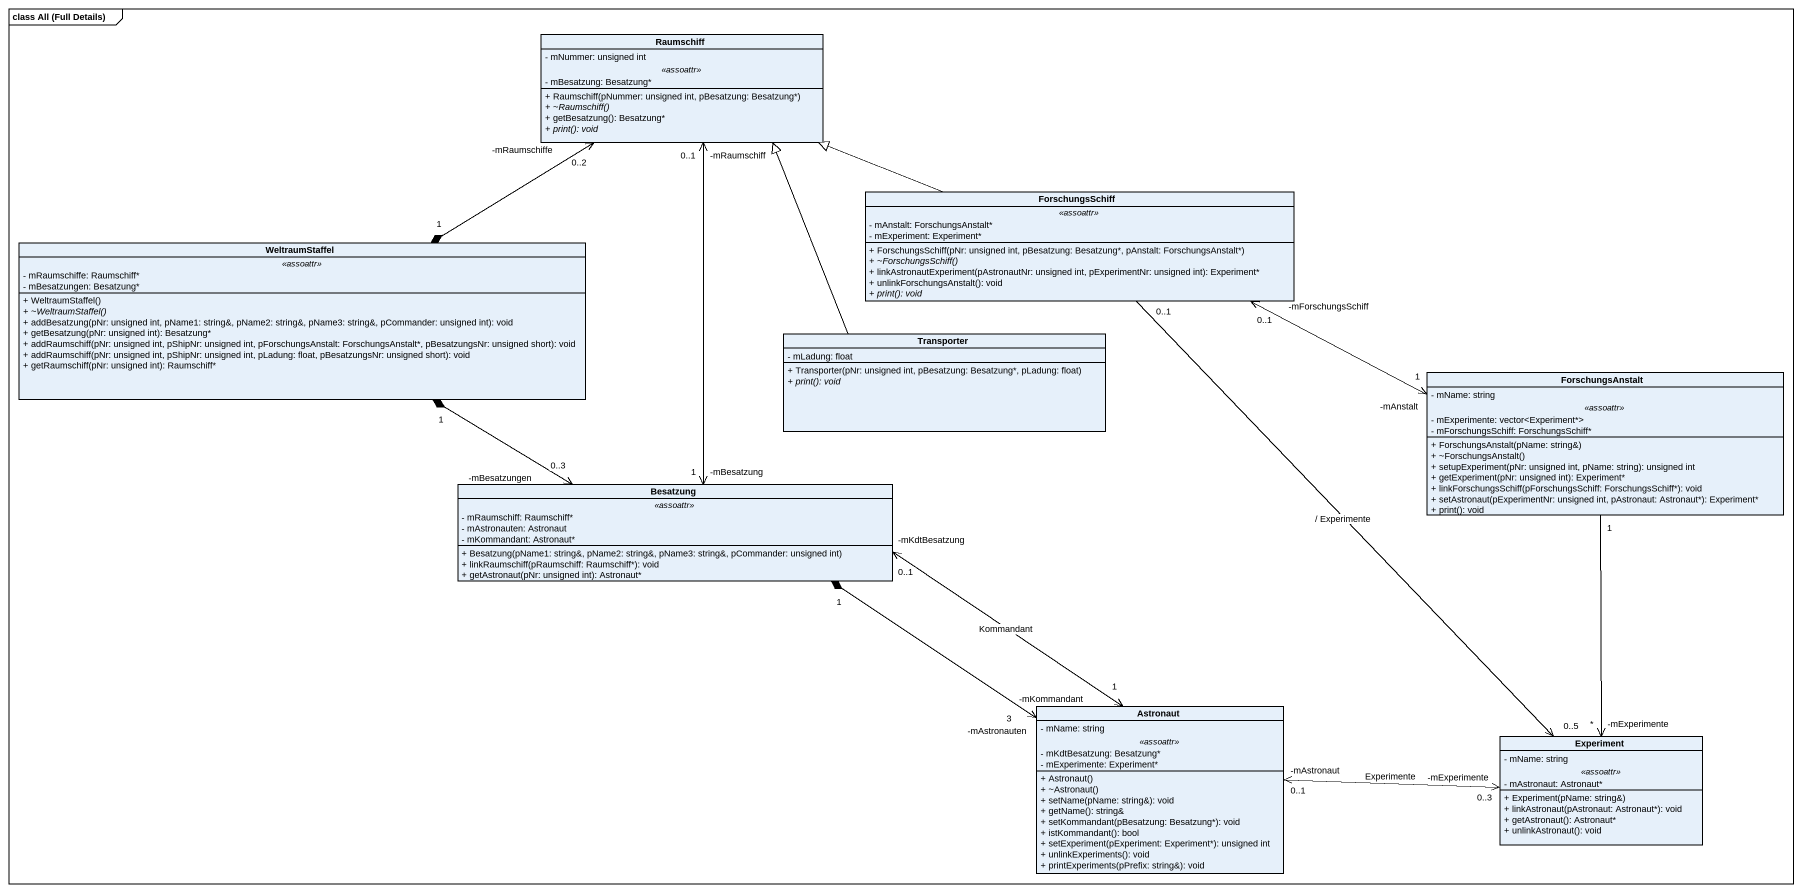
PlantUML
@startuml
mainframe class All (Full Details)
hide circle
hide empty members
skinparam classAttributeIconSize 0
class Raumschiff {
  - mNummer: unsigned int
  .. <<assoattr>> ..
  - mBesatzung: Besatzung*
  --
  + Raumschiff(pNummer: unsigned int, pBesatzung: Besatzung*)
  {abstract} + ~Raumschiff()
  + getBesatzung(): Besatzung*
  {abstract} + print(): void
}
class ForschungsSchiff {
  .. <<assoattr>> ..
  - mAnstalt: ForschungsAnstalt*
  - mExperiment: Experiment*
  --
  + ForschungsSchiff(pNr: unsigned int, pBesatzung: Besatzung*, pAnstalt: ForschungsAnstalt*)
  {abstract} + ~ForschungsSchiff()
  + linkAstronautExperiment(pAstronautNr: unsigned int, pExperimentNr: unsigned int): Experiment*
  + unlinkForschungsAnstalt(): void
  {abstract} + print(): void
}
class WeltraumStaffel {
  .. <<assoattr>> ..
  - mRaumschiffe: Raumschiff*
  - mBesatzungen: Besatzung*
  --
  + WeltraumStaffel()
  {abstract} + ~WeltraumStaffel()
  + addBesatzung(pNr: unsigned int, pName1: string&, pName2: string&, pName3: string&, pCommander: unsigned int): void
  + getBesatzung(pNr: unsigned int): Besatzung*
  + addRaumschiff(pNr: unsigned int, pShipNr: unsigned int, pForschungsAnstalt: ForschungsAnstalt*, pBesatzungsNr: unsigned short): void
  + addRaumschiff(pNr: unsigned int, pShipNr: unsigned int, pLadung: float, pBesatzungsNr: unsigned short): void
  + getRaumschiff(pNr: unsigned int): Raumschiff*
}
class Transporter {
  - mLadung: float
  + Transporter(pNr: unsigned int, pBesatzung: Besatzung*, pLadung: float)
  {abstract} + print(): void
}
class ForschungsAnstalt {
  - mName: string
  .. <<assoattr>> ..
  - mExperimente: vector<Experiment*>
  - mForschungsSchiff: ForschungsSchiff*
  --
  + ForschungsAnstalt(pName: string&)
  + ~ForschungsAnstalt()
  + setupExperiment(pNr: unsigned int, pName: string): unsigned int
  + getExperiment(pNr: unsigned int): Experiment*
  + linkForschungsSchiff(pForschungsSchiff: ForschungsSchiff*): void
  + setAstronaut(pExperimentNr: unsigned int, pAstronaut: Astronaut*): Experiment*
  + print(): void
}
class Besatzung {
  .. <<assoattr>> ..
  - mRaumschiff: Raumschiff*
  - mAstronauten: Astronaut
  - mKommandant: Astronaut*
  --
  + Besatzung(pName1: string&, pName2: string&, pName3: string&, pCommander: unsigned int)
  + linkRaumschiff(pRaumschiff: Raumschiff*): void
  + getAstronaut(pNr: unsigned int): Astronaut*
}
class Astronaut {
  - mName: string
  .. <<assoattr>> ..
  - mKdtBesatzung: Besatzung*
  - mExperimente: Experiment*
  --
  + Astronaut()
  + ~Astronaut()
  + setName(pName: string&): void
  + getName(): string&
  + setKommandant(pBesatzung: Besatzung*): void
  + istKommandant(): bool
  + setExperiment(pExperiment: Experiment*): unsigned int
  + unlinkExperiments(): void
  + printExperiments(pPrefix: string&): void
}
class Experiment {
  - mName: string
  .. <<assoattr>> ..
  - mAstronaut: Astronaut*
  --
  + Experiment(pName: string&)
  + linkAstronaut(pAstronaut: Astronaut*): void
  + getAstronaut(): Astronaut*
  + unlinkAstronaut(): void
}
Raumschiff "-mRaumschiff\n0..1" <--> "-mBesatzung\n1" Besatzung
ForschungsSchiff -left-|> Raumschiff
ForschungsSchiff "-mForschungsSchiff\n0..1" <-right-> "-mAnstalt\n1" ForschungsAnstalt
ForschungsSchiff "0..1" --> "0..5" Experiment : / Experimente
WeltraumStaffel "1" *-up-> "-mRaumschiffe\n0..2" Raumschiff
WeltraumStaffel "1" *-right-> "-mBesatzungen\n0..3" Besatzung
Transporter -up-|> Raumschiff
ForschungsAnstalt "1" --> "-mExperimente\n*" Experiment
Besatzung "-mKdtBesatzung\n0..1" <-right-> "-mKommandant\n1" Astronaut : Kommandant
Besatzung "1" *-right-> "-mAstronauten\n3" Astronaut
Astronaut "-mAstronaut\n0..1" <-right-> "-mExperimente\n0..3" Experiment : Experimente
@enduml
